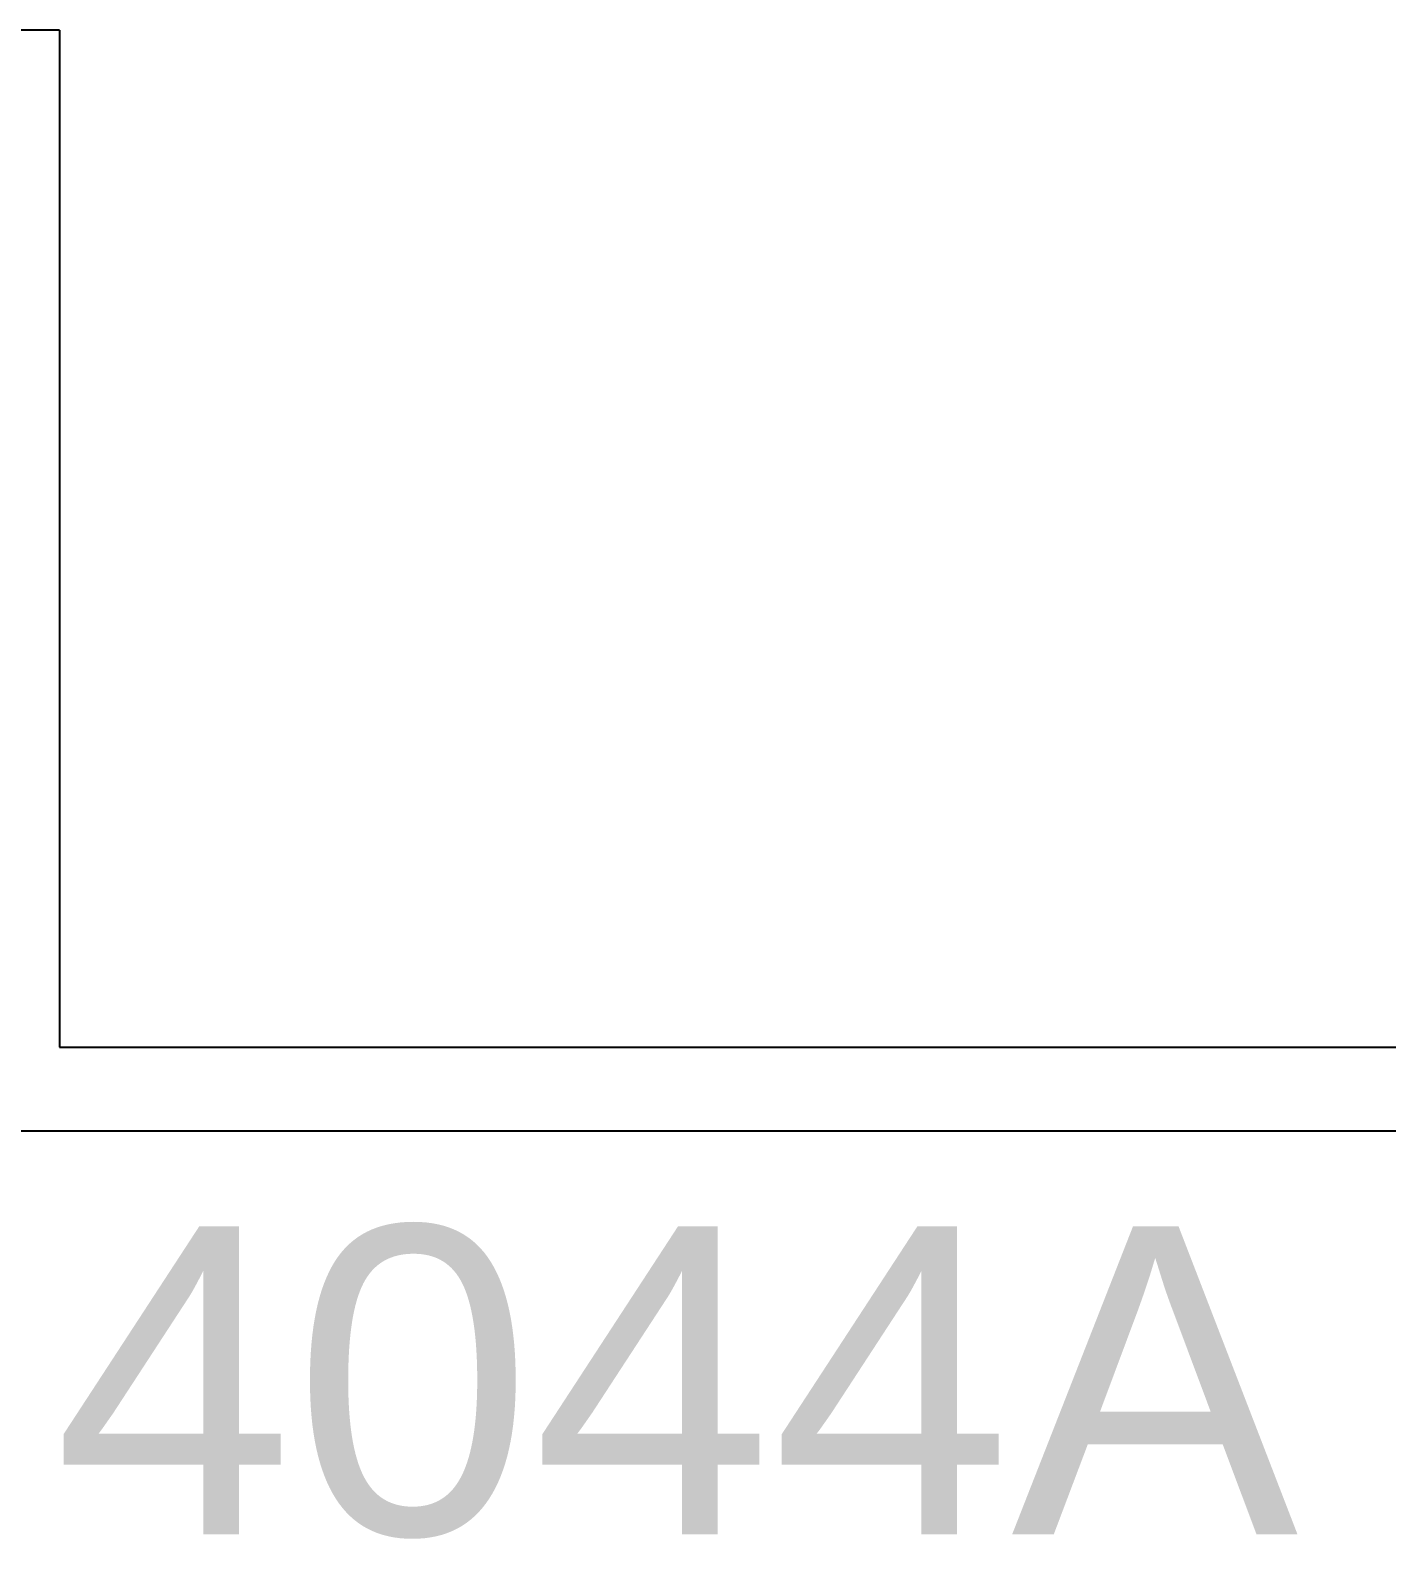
# Model space of a CAD drawing. Extents: x 338 to 7662, y 1527 to 4803.
# Drawn here: x 3816.3 to 3922, y 3049 to 3166.5 of the extents above; entities that cross this region are included whole.
import ezdxf

# ---------------------------------------------------------------- set-up
doc = ezdxf.new("R2010")
doc.units = 0
doc.header["$LTSCALE"] = 96
doc.header["$MEASUREMENT"] = 0
doc.layers.add('A-ANNO-TX192', color=4, linetype='CONTINUOUS')
doc.layers.add('A-WALL-FULL', color=6, linetype='CONTINUOUS')
doc.styles.add('ARIAL', font='arial.ttf')

msp = doc.modelspace()

# ---------------------------------------------------------------- linework, layer by layer
at = {"layer": 'A-WALL-FULL'}
for p, q in [((3818.625, 3166.5), (3755.5, 3166.5)), ((3818.625, 3166.5), (3818.625, 3087.25)), ((3818.625, 3087.25), (3927.75, 3087.25)), ((3795.75, 3080.75), (4275.875, 3080.75))]:
    msp.add_line(p, q, dxfattribs=at)

# ---------------------------------------------------------------- texts
at = {"layer": 'A-ANNO-TX192', "style": 'ARIAL'}
msp.add_text('4044A', height=24, dxfattribs=at).set_placement((3818.17414, 3049.29581))

doc.saveas('drawing.dxf')
